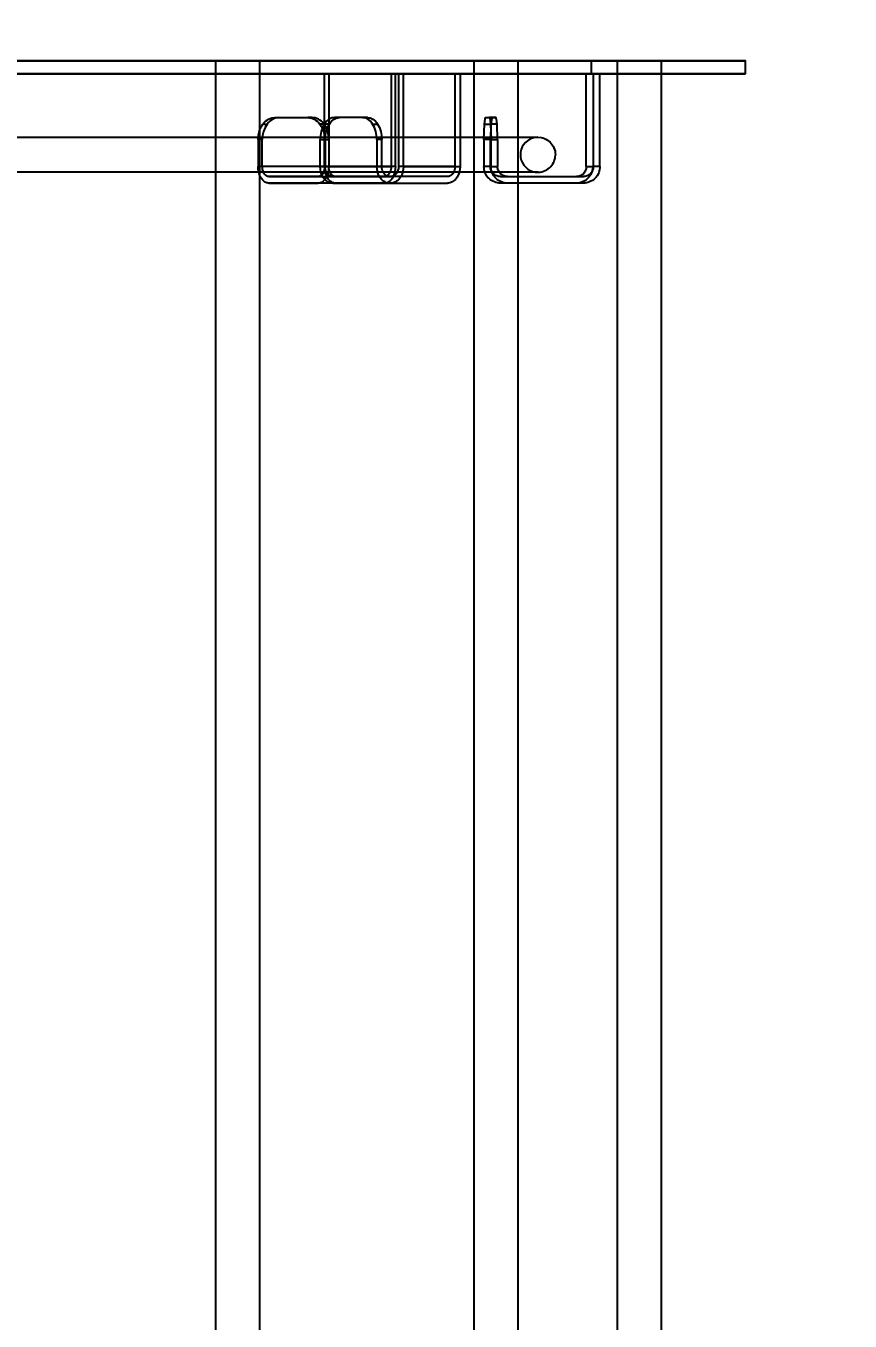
# Model space of a CAD drawing. Header units: millimetres. Extents: x 10366 to 13995, y 24552 to 29685.
# Drawn here: x 11161.4 to 11350.1, y 26782.1 to 27078.7 of the extents above; entities that cross this region are included whole.
import ezdxf

# ---------------------------------------------------------------- set-up
doc = ezdxf.new("R2010")
doc.units = ezdxf.units.MM
doc.header["$LTSCALE"] = 3
for name, color, linetype in [('Cyan', 120, 'Continuous'), ('Default', 7, 'Continuous'), ('Hidden_lines', 7, 'Continuous')]:
    doc.layers.add(name, color=color, linetype=linetype)
doc.styles.get("Standard").update_dxf_attribs({"font": 'arial.ttf'})
doc.dimstyles.new('MATEUSZ', dxfattribs={"dimtxt": 35, "dimasz": 16, "dimexe": 0.18, "dimexo": 0.0625, "dimgap": 0.09, "dimtad": 0, "dimdec": 0, "dimdsep": 46, "dimtxsty": 'Standard', "dimblk": 'DOT', "dimcen": 0.09, "dimse1": 1, "dimse2": 1, "dimadec": 0, "dimazin": 0, "dimtfac": 1, "dimtdec": 0, "dimtofl": 0, "dimtmove": 0, "dimatfit": 3, "dimfxl": 1, "dimtolj": 1, "dimtzin": 0, "dimlwd": 9, "dimlwe": 9, "dimarcsym": 0})

# ---------------------------------------------------------------- blocks, each defined once
blk = doc.blocks.new('_Dot')
at = {"color": 0, "linetype": 'ByBlock', "lineweight": -2}
blk.add_line((-0.5, 0), (-1, 0), dxfattribs=at)
at = {"color": 0, "linetype": 'ByBlock', "const_width": 0.5}
blk.add_lwpolyline([(-0.25, 0, 1), (0.25, 0, 1)], format="xyb", close=True, dxfattribs=at)
blk = doc.blocks.new('*D15')
at = {"color": 0, "lineweight": 9, "transparency": 16777216}
for p, q in [((11418.22, 27054.67), (11418.22, 26709.39)), ((11418.22, 26286.67), (11418.22, 26631.95))]:
    blk.add_line(p, q, dxfattribs=at)
at = {"layer": 'Defpoints', "color": 0, "transparency": 16777216}
for p in [(11326.1, 27070.67), (11326.09, 26270.67), (11418.22, 26270.67)]:
    blk.add_point(p, dxfattribs=at)
at = {"color": 0, "lineweight": 9, "transparency": 16777216, "xscale": 16, "yscale": 16, "zscale": 16}
for p, rotation in [((11418.22, 27070.67), 90), ((11418.22, 26270.67), 270)]:
    blk.add_blockref('_Dot', p, dxfattribs=dict(at, rotation=rotation))
at = {"color": 0, "transparency": 16777216, "insert": (11418.22, 26670.67), "char_height": 35, "attachment_point": 5, "rotation": 90}
blk.add_mtext('\\A1;800', dxfattribs=at)

msp = doc.modelspace()

# ---------------------------------------------------------------- linework, layer by layer
at = {"layer": 'Cyan', "color": 0}
for points in [[(11157.34, 27053.17, 0), (11204.86, 27053.17, 0)], [(11214.86, 27053.17, 0), (11246.67, 27053.17, 0)], [(11260.76, 27053.17, 0), (11264.01, 27053.17, 0)], [(11274.01, 27053.17, 0), (11278.6, 27053.17, 0)], [(11278.6, 27053.17, 0), (11278.28, 27053.16, 0), (11277.97, 27053.12, 0), (11277.35, 27052.97, 0)], [(11278.6, 27053.17, 0), (11279.36, 27053.1, 0), (11279.73, 27053.01, 0), (11280.09, 27052.89, 0), (11280.43, 27052.73, 0), (11280.76, 27052.54, 0), (11281.07, 27052.31, 0), (11281.37, 27052.06, 0), (11281.63, 27051.78, 0), (11281.87, 27051.47, 0), (11282.09, 27051.12, 0), (11282.27, 27050.76, 0), (11282.4, 27050.39, 0), (11282.51, 27049.99, 0), (11282.57, 27049.58, 0), (11282.6, 27049.17, 0)], [(11278.6, 27045.17, 0), (11278.69, 27045.17, 0), (11279.09, 27045.2, 0), (11279.5, 27045.28, 0), (11279.9, 27045.39, 0), (11280.28, 27045.54, 0), (11280.63, 27045.73, 0), (11280.96, 27045.95, 0), (11281.27, 27046.2, 0), (11281.55, 27046.48, 0), (11281.8, 27046.77, 0), (11282.01, 27047.1, 0), (11282.2, 27047.44, 0), (11282.35, 27047.78, 0), (11282.46, 27048.14, 0), (11282.54, 27048.52, 0), (11282.6, 27049.17, 0)], [(11204.86, 27045.17, 0), (11157.32, 27045.17, 0)], [(11246.37, 27045.17, 0), (11214.86, 27045.17, 0)], [(11264.01, 27045.17, 0), (11260.59, 27045.17, 0)], [(11278.6, 27045.17, 0), (11278.6, 27045.17, 0), (11278.6, 27045.17, 0), (11278.6, 27045.17, 0), (11278.6, 27045.17, 0), (11278.6, 27045.17, 0), (11278.6, 27045.17, 0), (11278.6, 27045.17, 0), (11278.6, 27045.17, 0), (11278.6, 27045.17, 0), (11278.6, 27045.17, 0), (11278.59, 27045.17, 0), (11278.59, 27045.17, 0), (11278.56, 27045.17, 0), (11278.32, 27045.17, 0), (11277.08, 27045.17, 0), (11274.01, 27045.17, 0)], [(11277.39, 27045.36, 0), (11277.97, 27045.22, 0), (11278.6, 27045.17, 0)]]:
    msp.add_polyline3d(points, dxfattribs=at)
at = {"layer": 'Default', "color": 0}
for p, q in [((11326.1, 27067.67), (11326.1, 27070.67)), ((11204.86, 26273.67), (11204.86, 27067.67)), ((11214.86, 27067.67), (11214.86, 26273.67)), ((11229.75, 27056.21), (11229.75, 27067.67)), ((11244.99, 27067.67), (11244.99, 27053.17)), ((11245.96, 27053.17), (11245.96, 27067.67)), ((11246.67, 27067.67), (11246.67, 27046.45)), ((11247.81, 27046.45), (11247.81, 27067.67)), ((11260.76, 27067.67), (11260.76, 27046.45)), ((11264.01, 26273.67), (11264.01, 27067.67)), ((11274.01, 27067.67), (11274.01, 26273.67)), ((11289.66, 27046.45), (11289.66, 27067.67)), ((11291.28, 27067.67), (11291.28, 27046.45)), ((11292.78, 27046.45), (11292.78, 27067.67)), ((11296.83, 26273.67), (11296.83, 27067.67)), ((11306.83, 27067.67), (11306.83, 26273.67)), ((11218.34, 27057.67), (11225.96, 27057.67)), ((11218.34, 27057.67), (11219.31, 27057.67)), ((11219.31, 27057.67), (11226.93, 27057.67)), ((11226.93, 27057.67), (11225.96, 27057.67)), ((11229.63, 27056.21), (11228.66, 27056.21)), ((11230.85, 27056.21), (11229.71, 27056.21)), ((11233.14, 27057.67), (11232, 27057.67)), ((11238.47, 27057.67), (11232, 27057.67)), ((11239.61, 27057.67), (11233.14, 27057.67)), ((11238.47, 27057.67), (11239.61, 27057.67)), ((11247.81, 27046.45), (11260.76, 27046.45)), ((11289.66, 27046.45), (11291.28, 27046.45)), ((11231.64, 27044.17), (11244.93, 27044.17)), ((11244.59, 27044.17), (11231.64, 27044.17)), ((11245.66, 27044.17), (11244.59, 27044.17)), ((11245.66, 27044.17), (11244.93, 27044.17)), ((11274.01, 27044.17), (11289.01, 27044.17)), ((11216.98, 27042.67), (11228.27, 27042.67)), ((11232.22, 27042.67), (11216.98, 27042.67)), ((11244.93, 27042.67), (11231.64, 27042.67)), ((11231.64, 27042.67), (11244.59, 27042.67)), ((11244.59, 27042.67), (11257.88, 27042.67)), ((11244.93, 27042.67), (11257.88, 27042.67)), ((11289.01, 27042.67), (11274.01, 27042.67))]:
    msp.add_line(p, q, dxfattribs=at)
for points in [[(10969.52, 27070.67, 0), (11326.1, 27070.67, 0), (11326.1, 27070.67, 0), (11326.1, 27070.67, 0), (11326.1, 27070.67, 0), (11326.1, 27070.67, 0), (11326.1, 27070.67, 0), (11326.1, 27070.67, 0), (11326.09, 27070.67, 0), (11326.09, 27070.67, 0), (11326.08, 27070.67, 0), (11326.02, 27070.67, 0), (11325.77, 27070.67, 0), (11324.76, 27070.67, 0), (11320.55, 27070.67, 0), (11302.67, 27070.67, 0), (10974.82, 27070.67, 0)], [(10965.36, 27067.67, 0), (10951.01, 27067.67, 0), (10946.12, 27067.67, 0), (10946.1, 27067.67, 0), (10946.1, 27067.67, 0), (10946.1, 27067.67, 0), (10946.1, 27067.67, 0), (10946.1, 27067.67, 0), (10946.1, 27067.67, 0), (10946.1, 27067.67, 0), (10946.1, 27067.67, 0), (10946.1, 27067.67, 0), (10946.1, 27067.67, 0), (10946.1, 27067.67, 0), (10946.1, 27067.67, 0), (10946.1, 27067.67, 0), (10946.1, 27067.67, 0), (10946.12, 27067.67, 0), (10946.2, 27067.67, 0), (10946.53, 27067.67, 0), (10947.87, 27067.67, 0), (10953.49, 27067.67, 0), (10977.33, 27067.67, 0), (11326.1, 27067.67, 0)], [(11204.86, 27067.67, 0), (11157.34, 27067.67, 0)], [(11229.75, 27067.67, 0), (11214.86, 27067.67, 0)], [(11246.67, 27067.67, 0), (11245.96, 27067.67, 0)], [(11264.01, 27067.67, 0), (11260.76, 27067.67, 0)], [(11289.66, 27067.67, 0), (11274.01, 27067.67, 0)], [(11296.83, 27067.67, 0), (11292.78, 27067.67, 0)], [(11326.1, 27067.67, 0), (11326.1, 27067.67, 0), (11326.1, 27067.67, 0), (11326.1, 27067.67, 0), (11326.1, 27067.67, 0), (11326.1, 27067.67, 0), (11326.1, 27067.67, 0), (11326.1, 27067.67, 0), (11326.1, 27067.67, 0), (11326.1, 27067.67, 0), (11326.1, 27067.67, 0), (11326.09, 27067.67, 0), (11326.09, 27067.67, 0), (11326.07, 27067.67, 0), (11325.98, 27067.67, 0), (11325.63, 27067.67, 0), (11324.18, 27067.67, 0), (11318.1, 27067.67, 0), (11306.83, 27067.67, 0)], [(11214.86, 27054.69, 0), (11215.2, 27055.49, 0), (11215.65, 27056.21, 0)], [(11215.65, 27056.21, 0), (11215.94, 27056.55, 0), (11216.26, 27056.86, 0), (11216.59, 27057.11, 0), (11216.94, 27057.32, 0), (11217.29, 27057.48, 0), (11217.65, 27057.59, 0), (11218, 27057.65, 0), (11218.34, 27057.67, 0)], [(11225.96, 27057.67, 0), (11226.31, 27057.65, 0), (11226.66, 27057.59, 0), (11227.01, 27057.48, 0), (11227.37, 27057.32, 0), (11227.71, 27057.11, 0), (11228.05, 27056.86, 0), (11228.36, 27056.55, 0), (11228.66, 27056.21, 0)], [(11229.63, 27056.21, 0), (11229.34, 27056.55, 0), (11229.02, 27056.86, 0), (11228.68, 27057.11, 0), (11228.34, 27057.32, 0), (11227.98, 27057.48, 0), (11227.63, 27057.59, 0), (11227.28, 27057.65, 0), (11226.93, 27057.67, 0)], [(11228.66, 27056.21, 0), (11228.96, 27055.75, 0), (11229.22, 27055.26, 0)], [(11229.71, 27056.21, 0), (11229.29, 27055.41, 0), (11228.98, 27054.51, 0), (11228.81, 27053.58, 0), (11228.76, 27052.67, 0)], [(11232, 27057.67, 0), (11231.7, 27057.65, 0), (11231.41, 27057.59, 0), (11231.1, 27057.48, 0), (11230.8, 27057.32, 0), (11230.51, 27057.11, 0), (11230.22, 27056.86, 0), (11229.95, 27056.55, 0), (11229.71, 27056.21, 0)], [(11229.9, 27052.67, 0), (11229.95, 27053.58, 0), (11230.13, 27054.51, 0), (11230.43, 27055.41, 0), (11230.85, 27056.21, 0)], [(11230.85, 27056.21, 0), (11231.1, 27056.55, 0), (11231.37, 27056.86, 0), (11231.65, 27057.11, 0), (11231.95, 27057.32, 0), (11232.25, 27057.48, 0), (11232.55, 27057.59, 0), (11232.85, 27057.65, 0), (11233.14, 27057.67, 0)], [(11239.61, 27057.67, 0), (11239.9, 27057.65, 0), (11240.2, 27057.59, 0), (11240.5, 27057.48, 0), (11240.81, 27057.32, 0), (11241.1, 27057.11, 0), (11241.39, 27056.86, 0), (11241.65, 27056.55, 0), (11241.9, 27056.21, 0)], [(11241.9, 27056.21, 0), (11242.32, 27055.41, 0), (11242.62, 27054.51, 0), (11242.8, 27053.58, 0), (11242.85, 27052.67, 0)], [(11247.81, 27046.45, 0), (11247.76, 27045.76, 0), (11247.61, 27045.06, 0), (11247.34, 27044.38, 0), (11247.16, 27044.07, 0), (11246.96, 27043.78, 0), (11246.74, 27043.52, 0), (11246.5, 27043.29, 0), (11246.25, 27043.09, 0), (11245.99, 27042.94, 0), (11245.72, 27042.82, 0), (11245.45, 27042.74, 0), (11245.19, 27042.69, 0), (11244.93, 27042.67, 0)], [(11246.67, 27046.45, 0), (11246.64, 27046.04, 0), (11246.54, 27045.61, 0), (11246.38, 27045.2, 0), (11246.28, 27045.02, 0), (11246.16, 27044.84, 0), (11246.02, 27044.68, 0), (11245.88, 27044.54, 0), (11245.73, 27044.43, 0), (11245.57, 27044.33, 0), (11245.41, 27044.26, 0), (11245.24, 27044.21, 0), (11245.08, 27044.18, 0), (11244.93, 27044.17, 0)], [(11260.76, 27046.45, 0), (11260.71, 27045.76, 0), (11260.56, 27045.06, 0), (11260.29, 27044.38, 0), (11260.11, 27044.07, 0), (11259.92, 27043.78, 0), (11259.69, 27043.52, 0), (11259.45, 27043.29, 0), (11259.2, 27043.09, 0), (11258.94, 27042.94, 0), (11258.67, 27042.82, 0), (11258.4, 27042.74, 0), (11258.14, 27042.69, 0), (11257.88, 27042.67, 0)], [(11289.66, 27046.45, 0), (11289.65, 27046.25, 0), (11289.62, 27046.04, 0), (11289.57, 27045.83, 0), (11289.5, 27045.61, 0), (11289.41, 27045.41, 0), (11289.29, 27045.2, 0), (11289.15, 27045.02, 0), (11289, 27044.84, 0), (11288.82, 27044.68, 0), (11288.63, 27044.54, 0), (11288.43, 27044.43, 0), (11288.23, 27044.33, 0), (11288.01, 27044.26, 0), (11287.8, 27044.21, 0), (11287.59, 27044.18, 0), (11287.39, 27044.17, 0)], [(11292.78, 27046.45, 0), (11292.76, 27046.11, 0), (11292.71, 27045.76, 0), (11292.63, 27045.41, 0), (11292.51, 27045.06, 0), (11292.35, 27044.72, 0), (11292.16, 27044.38, 0), (11291.93, 27044.07, 0), (11291.67, 27043.78, 0), (11291.38, 27043.52, 0), (11291.07, 27043.29, 0), (11290.74, 27043.09, 0), (11290.39, 27042.94, 0), (11290.04, 27042.82, 0), (11289.69, 27042.74, 0), (11289.35, 27042.69, 0), (11289.01, 27042.67, 0)], [(11291.28, 27046.45, 0), (11291.27, 27046.25, 0), (11291.24, 27046.04, 0), (11291.19, 27045.83, 0), (11291.12, 27045.61, 0), (11291.03, 27045.41, 0), (11290.91, 27045.2, 0), (11290.77, 27045.02, 0), (11290.61, 27044.84, 0), (11290.44, 27044.68, 0), (11290.25, 27044.54, 0), (11290.05, 27044.43, 0), (11289.84, 27044.33, 0), (11289.63, 27044.26, 0), (11289.42, 27044.21, 0), (11289.21, 27044.18, 0), (11289.01, 27044.17, 0)], [(11216.98, 27042.67, 0), (11216.81, 27042.68, 0), (11216.64, 27042.71, 0), (11216.46, 27042.76, 0), (11216.29, 27042.83, 0), (11216.11, 27042.92, 0), (11215.94, 27043.03, 0), (11215.77, 27043.17, 0), (11215.61, 27043.32, 0), (11215.3, 27043.7, 0), (11215.04, 27044.14, 0), (11214.83, 27044.64, 0), (11214.68, 27045.17, 0)], [(11231.64, 27042.67, 0), (11231.44, 27042.68, 0), (11231.24, 27042.71, 0), (11231.03, 27042.76, 0), (11230.82, 27042.83, 0), (11230.62, 27042.92, 0), (11230.41, 27043.03, 0), (11230.21, 27043.17, 0), (11229.84, 27043.5, 0), (11229.5, 27043.91, 0), (11229.23, 27044.39, 0), (11229.06, 27044.77, 0), (11228.93, 27045.17, 0)], [(11231.64, 27044.17, 0), (11231.45, 27044.19, 0), (11231.25, 27044.23, 0), (11231.05, 27044.31, 0), (11230.85, 27044.42, 0), (11230.67, 27044.56, 0), (11230.49, 27044.74, 0), (11230.33, 27044.94, 0), (11230.2, 27045.17, 0)], [(11244.59, 27044.17, 0), (11244.4, 27044.19, 0), (11244.2, 27044.23, 0), (11244, 27044.31, 0), (11243.8, 27044.42, 0), (11243.62, 27044.56, 0), (11243.44, 27044.74, 0), (11243.29, 27044.94, 0), (11243.15, 27045.17, 0)], [(11244.74, 27045.17, 0), (11244.62, 27044.94, 0), (11244.49, 27044.74, 0), (11244.34, 27044.56, 0), (11244.18, 27044.42, 0), (11244.01, 27044.31, 0), (11243.85, 27044.23, 0), (11243.68, 27044.19, 0), (11243.51, 27044.17, 0)], [(11245.85, 27045.32, 0), (11245.72, 27044.81, 0), (11245.53, 27044.32, 0)], [(11232.22, 27042.67, 0), (11232, 27042.69, 0), (11231.77, 27042.74, 0), (11231.54, 27042.82, 0), (11231.31, 27042.95, 0)], [(11244.28, 27042.86, 0), (11244.08, 27042.78, 0), (11243.89, 27042.72, 0), (11243.7, 27042.68, 0), (11243.51, 27042.67, 0)], [(11288.18, 27042.76, 0), (11287.78, 27042.69, 0), (11287.39, 27042.67, 0)]]:
    msp.add_polyline3d(points, dxfattribs=at)
at = {"layer": 'Hidden_lines', "color": 0}
for p, q in [((11204.86, 27067.67), (11204.86, 27070.67)), ((11214.86, 27070.67), (11214.86, 27067.67)), ((11264.01, 27067.67), (11264.01, 27070.67)), ((11274.01, 27070.67), (11274.01, 27067.67)), ((11290.87, 27067.67), (11290.87, 27070.67)), ((11296.83, 27067.67), (11296.83, 27070.67)), ((11306.83, 27070.67), (11306.83, 27067.67)), ((11230.72, 27067.67), (11230.72, 27046.45)), ((11259.62, 27046.45), (11259.62, 27067.67)), ((11215.65, 27056.21), (11216.62, 27056.21)), ((11229.75, 27046.45), (11229.75, 27056.21)), ((11240.76, 27056.21), (11241.9, 27056.21)), ((11266.36, 27056.21), (11267.85, 27056.21)), ((11266.64, 27057.67), (11267.45, 27057.67)), ((11268.95, 27057.67), (11267.45, 27057.67)), ((11269.23, 27056.21), (11267.74, 27056.21)), ((11268.14, 27057.67), (11268.95, 27057.67)), ((11214.53, 27052.67), (11214.53, 27046.45)), ((11215.5, 27052.67), (11214.53, 27052.67)), ((11215.5, 27046.45), (11215.5, 27052.67)), ((11228.76, 27052.67), (11229.9, 27052.67)), ((11228.76, 27046.45), (11228.76, 27052.67)), ((11229.77, 27052.67), (11230.74, 27052.67)), ((11229.77, 27046.45), (11229.77, 27052.67)), ((11229.9, 27052.67), (11229.9, 27046.45)), ((11230.74, 27052.67), (11230.74, 27046.45)), ((11241.71, 27052.67), (11241.71, 27046.45)), ((11242.85, 27052.67), (11241.71, 27052.67)), ((11242.85, 27046.45), (11242.85, 27052.67)), ((11244.99, 27053.17), (11244.99, 27046.45)), ((11245.96, 27046.45), (11245.96, 27053.17)), ((11266.24, 27052.67), (11266.24, 27046.45)), ((11267.73, 27052.67), (11266.24, 27052.67)), ((11267.73, 27046.45), (11267.73, 27052.67)), ((11267.86, 27052.67), (11269.35, 27052.67)), ((11267.86, 27046.45), (11267.86, 27052.67)), ((11269.35, 27052.67), (11269.35, 27046.45)), ((11229.77, 27046.45), (11214.53, 27046.45)), ((11228.76, 27046.45), (11241.71, 27046.45)), ((11229.75, 27046.45), (11244.99, 27046.45)), ((11242.85, 27046.45), (11229.9, 27046.45)), ((11245.96, 27046.45), (11230.72, 27046.45)), ((11259.62, 27046.45), (11246.67, 27046.45)), ((11267.86, 27046.45), (11266.24, 27046.45)), ((11267.73, 27046.45), (11269.35, 27046.45)), ((11292.78, 27046.45), (11291.16, 27046.45)), ((11228.27, 27044.17), (11216.98, 27044.17)), ((11216.98, 27044.17), (11232.22, 27044.17)), ((11257.88, 27044.17), (11245.66, 27044.17)), ((11257.88, 27044.17), (11245.66, 27044.17)), ((11270.01, 27044.17), (11271.62, 27044.17)), ((11271.62, 27044.17), (11274.01, 27044.17)), ((11271.62, 27042.67), (11270.01, 27042.67)), ((11274.01, 27042.67), (11271.62, 27042.67))]:
    msp.add_line(p, q, dxfattribs=at)
for points in [[(11214.86, 27067.67, 0), (11204.86, 27067.67, 0)], [(11245.96, 27067.67, 0), (11229.75, 27067.67, 0)], [(11260.76, 27067.67, 0), (11246.67, 27067.67, 0)], [(11274.01, 27067.67, 0), (11264.01, 27067.67, 0)], [(11292.78, 27067.67, 0), (11289.66, 27067.67, 0)], [(11306.83, 27067.67, 0), (11296.83, 27067.67, 0)], [(11216.62, 27056.21, 0), (11216.36, 27055.82, 0), (11216.13, 27055.41, 0), (11215.77, 27054.51, 0), (11215.57, 27053.58, 0), (11215.5, 27052.67, 0)], [(11219.31, 27057.67, 0), (11218.97, 27057.65, 0), (11218.62, 27057.59, 0), (11218.27, 27057.48, 0), (11217.91, 27057.32, 0), (11217.56, 27057.11, 0), (11217.23, 27056.86, 0), (11216.91, 27056.55, 0), (11216.62, 27056.21, 0)], [(11229.22, 27055.26, 0), (11229.47, 27054.62, 0), (11229.64, 27053.97, 0), (11229.74, 27053.31, 0), (11229.77, 27052.67, 0)], [(11230.74, 27052.67, 0), (11230.68, 27053.58, 0), (11230.48, 27054.51, 0), (11230.12, 27055.41, 0), (11229.89, 27055.82, 0), (11229.63, 27056.21, 0)], [(11240.76, 27056.21, 0), (11240.51, 27056.55, 0), (11240.24, 27056.86, 0), (11239.96, 27057.11, 0), (11239.66, 27057.32, 0), (11239.36, 27057.48, 0), (11239.06, 27057.59, 0), (11238.76, 27057.65, 0), (11238.47, 27057.67, 0)], [(11241.71, 27052.67, 0), (11241.65, 27053.58, 0), (11241.48, 27054.51, 0), (11241.18, 27055.41, 0), (11240.76, 27056.21, 0)], [(11266.24, 27052.67, 0), (11266.36, 27056.21, 0)], [(11266.36, 27056.21, 0), (11266.49, 27057.32, 0), (11266.53, 27057.48, 0), (11266.57, 27057.59, 0), (11266.59, 27057.63, 0), (11266.6, 27057.64, 0), (11266.61, 27057.65, 0), (11266.62, 27057.66, 0), (11266.62, 27057.66, 0), (11266.62, 27057.67, 0), (11266.63, 27057.67, 0), (11266.63, 27057.67, 0), (11266.64, 27057.67, 0), (11266.64, 27057.67, 0)], [(11267.45, 27057.67, 0), (11267.46, 27057.67, 0), (11267.46, 27057.67, 0), (11267.47, 27057.67, 0), (11267.47, 27057.67, 0), (11267.48, 27057.66, 0), (11267.48, 27057.66, 0), (11267.49, 27057.65, 0), (11267.5, 27057.64, 0), (11267.52, 27057.61, 0), (11267.54, 27057.57, 0), (11267.57, 27057.44, 0), (11267.65, 27057.05, 0), (11267.74, 27056.21, 0)], [(11267.85, 27056.21, 0), (11267.73, 27052.67, 0)], [(11267.74, 27056.21, 0), (11267.86, 27052.67, 0)], [(11268.14, 27057.67, 0), (11268.13, 27057.67, 0), (11268.13, 27057.67, 0), (11268.12, 27057.67, 0), (11268.12, 27057.67, 0), (11268.12, 27057.66, 0), (11268.11, 27057.66, 0), (11268.1, 27057.65, 0), (11268.09, 27057.64, 0), (11268.07, 27057.61, 0), (11268.06, 27057.57, 0), (11268.02, 27057.44, 0), (11267.94, 27057.05, 0), (11267.85, 27056.21, 0)], [(11269.23, 27056.21, 0), (11269.1, 27057.32, 0), (11269.06, 27057.48, 0), (11269.02, 27057.59, 0), (11269, 27057.63, 0), (11268.99, 27057.64, 0), (11268.98, 27057.65, 0), (11268.97, 27057.66, 0), (11268.97, 27057.66, 0), (11268.97, 27057.67, 0), (11268.96, 27057.67, 0), (11268.96, 27057.67, 0), (11268.95, 27057.67, 0), (11268.95, 27057.67, 0)], [(11269.35, 27052.67, 0), (11269.23, 27056.21, 0)], [(11204.86, 27053.17, 0), (11214.86, 27053.17, 0)], [(11214.53, 27052.67, 0), (11214.61, 27053.67, 0), (11214.86, 27054.69, 0)], [(11246.67, 27053.17, 0), (11260.76, 27053.17, 0)], [(11264.01, 27053.17, 0), (11274.01, 27053.17, 0)], [(11277.35, 27052.97, 0), (11276.75, 27052.72, 0), (11276.21, 27052.38, 0), (11275.73, 27051.96, 0), (11275.33, 27051.48, 0), (11275.01, 27050.95, 0), (11274.78, 27050.38, 0), (11274.64, 27049.8, 0), (11274.6, 27049.18, 0), (11274.64, 27048.56, 0), (11274.79, 27047.94, 0), (11275.05, 27047.33, 0), (11275.39, 27046.79, 0), (11275.81, 27046.31, 0), (11276.29, 27045.91, 0), (11276.81, 27045.59, 0), (11277.39, 27045.36, 0)], [(11214.68, 27045.17, 0), (11214.57, 27045.82, 0), (11214.53, 27046.45, 0)], [(11216.98, 27044.17, 0), (11216.85, 27044.18, 0), (11216.71, 27044.21, 0), (11216.57, 27044.26, 0), (11216.44, 27044.33, 0), (11216.3, 27044.43, 0), (11216.17, 27044.54, 0), (11216.05, 27044.68, 0), (11215.94, 27044.84, 0), (11215.83, 27045.02, 0), (11215.67, 27045.41, 0), (11215.56, 27045.83, 0), (11215.52, 27046.14, 0), (11215.5, 27046.45, 0)], [(11229.75, 27046.45, 0), (11229.73, 27046.04, 0), (11229.65, 27045.61, 0), (11229.51, 27045.2, 0), (11229.32, 27044.84, 0), (11229.2, 27044.68, 0), (11229.08, 27044.54, 0), (11228.95, 27044.43, 0), (11228.82, 27044.33, 0), (11228.68, 27044.26, 0), (11228.54, 27044.21, 0), (11228.41, 27044.18, 0), (11228.27, 27044.17, 0)], [(11230.72, 27046.45, 0), (11230.68, 27045.76, 0), (11230.55, 27045.06, 0), (11230.32, 27044.38, 0), (11230, 27043.78, 0), (11229.82, 27043.52, 0), (11229.61, 27043.29, 0), (11229.4, 27043.09, 0), (11229.17, 27042.94, 0), (11228.95, 27042.82, 0), (11228.72, 27042.74, 0), (11228.49, 27042.69, 0), (11228.27, 27042.67, 0)], [(11228.93, 27045.17, 0), (11228.8, 27045.82, 0), (11228.76, 27046.45, 0)], [(11231.31, 27042.95, 0), (11231.14, 27043.06, 0), (11230.98, 27043.2, 0), (11230.67, 27043.53, 0), (11230.4, 27043.93, 0), (11230.17, 27044.39, 0), (11229.99, 27044.89, 0), (11229.87, 27045.42, 0), (11229.8, 27045.94, 0), (11229.77, 27046.45, 0)], [(11230.2, 27045.17, 0), (11230.07, 27045.48, 0), (11229.97, 27045.81, 0), (11229.92, 27046.13, 0), (11229.9, 27046.45, 0)], [(11232.22, 27044.17, 0), (11232.09, 27044.18, 0), (11231.95, 27044.21, 0), (11231.81, 27044.26, 0), (11231.68, 27044.33, 0), (11231.54, 27044.43, 0), (11231.41, 27044.54, 0), (11231.29, 27044.68, 0), (11231.18, 27044.84, 0), (11231.07, 27045.02, 0), (11230.91, 27045.41, 0), (11230.8, 27045.83, 0), (11230.76, 27046.14, 0), (11230.74, 27046.45, 0)], [(11244.59, 27042.67, 0), (11244.33, 27042.69, 0), (11244.06, 27042.74, 0), (11243.8, 27042.82, 0), (11243.53, 27042.94, 0), (11243.27, 27043.09, 0), (11243.01, 27043.29, 0), (11242.77, 27043.52, 0), (11242.55, 27043.78, 0), (11242.35, 27044.07, 0), (11242.18, 27044.38, 0), (11241.91, 27045.06, 0), (11241.76, 27045.76, 0), (11241.71, 27046.45, 0)], [(11243.15, 27045.17, 0), (11243.02, 27045.48, 0), (11242.92, 27045.81, 0), (11242.87, 27046.13, 0), (11242.85, 27046.45, 0)], [(11244.99, 27046.45, 0), (11244.98, 27046.13, 0), (11244.93, 27045.81, 0), (11244.85, 27045.48, 0), (11244.74, 27045.17, 0)], [(11245.96, 27046.45, 0), (11245.94, 27045.9, 0), (11245.85, 27045.32, 0)], [(11259.62, 27046.45, 0), (11259.59, 27046.04, 0), (11259.49, 27045.61, 0), (11259.33, 27045.2, 0), (11259.23, 27045.02, 0), (11259.11, 27044.84, 0), (11258.97, 27044.68, 0), (11258.83, 27044.54, 0), (11258.68, 27044.43, 0), (11258.52, 27044.33, 0), (11258.36, 27044.26, 0), (11258.19, 27044.21, 0), (11258.03, 27044.18, 0), (11257.88, 27044.17, 0)], [(11270.01, 27042.67, 0), (11269.67, 27042.69, 0), (11269.32, 27042.74, 0), (11268.97, 27042.82, 0), (11268.62, 27042.94, 0), (11268.28, 27043.09, 0), (11267.94, 27043.29, 0), (11267.63, 27043.52, 0), (11267.34, 27043.78, 0), (11267.08, 27044.07, 0), (11266.85, 27044.38, 0), (11266.66, 27044.72, 0), (11266.5, 27045.06, 0), (11266.38, 27045.41, 0), (11266.3, 27045.76, 0), (11266.25, 27046.11, 0), (11266.24, 27046.45, 0)], [(11270.01, 27044.17, 0), (11269.8, 27044.18, 0), (11269.59, 27044.21, 0), (11269.38, 27044.26, 0), (11269.17, 27044.33, 0), (11268.96, 27044.43, 0), (11268.76, 27044.54, 0), (11268.57, 27044.68, 0), (11268.4, 27044.84, 0), (11268.24, 27045.02, 0), (11268.1, 27045.2, 0), (11267.99, 27045.41, 0), (11267.89, 27045.61, 0), (11267.82, 27045.83, 0), (11267.77, 27046.04, 0), (11267.74, 27046.25, 0), (11267.73, 27046.45, 0)], [(11271.62, 27042.67, 0), (11271.29, 27042.69, 0), (11270.94, 27042.74, 0), (11270.59, 27042.82, 0), (11270.24, 27042.94, 0), (11269.89, 27043.09, 0), (11269.56, 27043.29, 0), (11269.25, 27043.52, 0), (11268.96, 27043.78, 0), (11268.7, 27044.07, 0), (11268.47, 27044.38, 0), (11268.28, 27044.72, 0), (11268.12, 27045.06, 0), (11268, 27045.41, 0), (11267.92, 27045.76, 0), (11267.87, 27046.11, 0), (11267.86, 27046.45, 0)], [(11271.62, 27044.17, 0), (11271.42, 27044.18, 0), (11271.21, 27044.21, 0), (11271, 27044.26, 0), (11270.79, 27044.33, 0), (11270.58, 27044.43, 0), (11270.38, 27044.54, 0), (11270.19, 27044.68, 0), (11270.02, 27044.84, 0), (11269.86, 27045.02, 0), (11269.72, 27045.2, 0), (11269.61, 27045.41, 0), (11269.51, 27045.61, 0), (11269.44, 27045.83, 0), (11269.39, 27046.04, 0), (11269.36, 27046.25, 0), (11269.35, 27046.45, 0)], [(11291.16, 27046.45, 0), (11291.11, 27045.87, 0), (11290.96, 27045.26, 0), (11290.71, 27044.67, 0), (11290.54, 27044.39, 0), (11290.35, 27044.11, 0), (11290.13, 27043.86, 0), (11289.89, 27043.63, 0), (11289.63, 27043.42, 0), (11289.36, 27043.23, 0), (11288.78, 27042.94, 0), (11288.18, 27042.76, 0)], [(11214.86, 27045.17, 0), (11204.86, 27045.17, 0)], [(11245.53, 27044.32, 0), (11245.28, 27043.83, 0), (11244.98, 27043.42, 0), (11244.81, 27043.25, 0), (11244.64, 27043.09, 0), (11244.46, 27042.97, 0), (11244.28, 27042.86, 0)], [(11260.59, 27045.17, 0), (11246.37, 27045.17, 0)], [(11274.01, 27045.17, 0), (11264.01, 27045.17, 0)]]:
    msp.add_polyline3d(points, dxfattribs=at)

# ---------------------------------------------------------------- dimensions: what is measured, and where the dimension line sits
dim = msp.add_linear_dim(base=(11418.22, 26270.67), p1=(11326.1, 27070.67), p2=(11326.09, 26270.67), angle=90, dimstyle='MATEUSZ')
dim.commit()
dim.dimension.update_dxf_attribs({"geometry": '*D15', "text_midpoint": (11418.22, 26670.67)})

doc.saveas('drawing.dxf')
